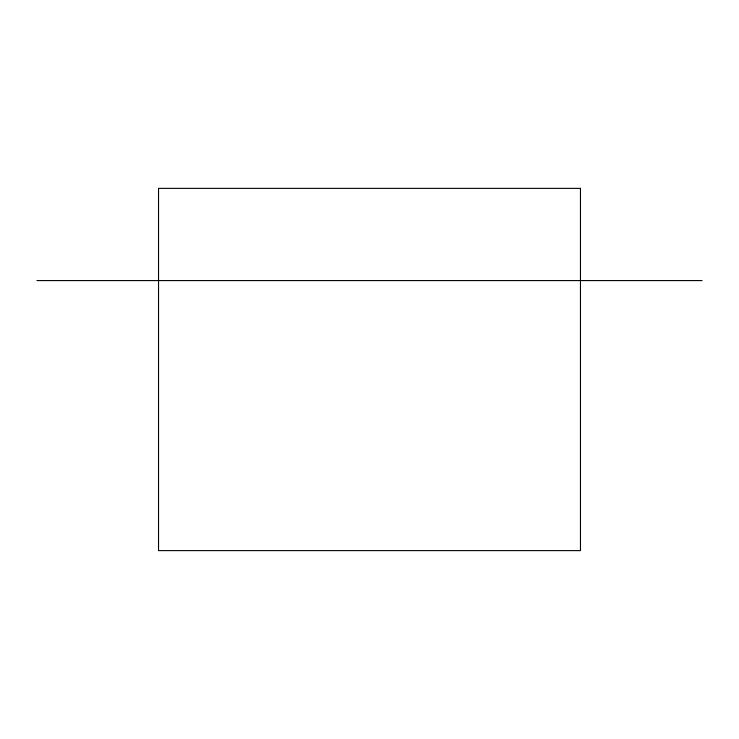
<?xml version="1.0" encoding="UTF-8"?>
<svg xmlns="http://www.w3.org/2000/svg" width="739" height="739" viewBox="0 0 739 739"><rect width="100%" height="100%" fill="white"/><g stroke="black" fill="none" stroke-linecap="round" stroke-linejoin="round"><path stroke-width="1.11" d="M36.95 280.58L702.05 280.58M580.466 188.38L158.534 188.38L158.534 550.62L580.466 550.62L580.466 188.38"/></g></svg>
